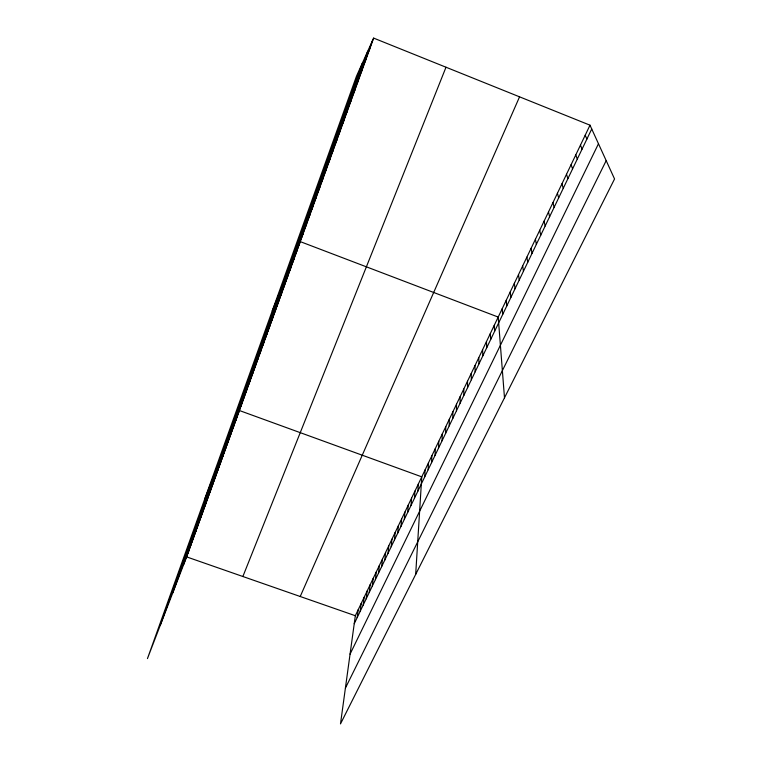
<?xml version="1.0" encoding="UTF-8"?>
<svg xmlns="http://www.w3.org/2000/svg" width="762" height="762" viewBox="0 0 762 762"><rect width="100%" height="100%" fill="white"/><g stroke="black" fill="none" stroke-linecap="round" stroke-linejoin="round"><path stroke-width="1.14" d="M460.124 403.136L460.143 396.64M456.448 410.794L456.505 404.231M452.809 418.386L452.904 411.766M449.189 425.91L449.332 419.233M445.608 433.378L445.789 426.644M442.055 440.779L442.274 433.988M438.531 448.123L438.788 441.274M435.026 455.409L435.331 448.504M431.559 462.629L431.892 455.676M428.12 469.802L428.492 462.791M424.71 476.907L425.12 469.849M415.681 574.396L421.767 476.85L239.382 410.518L204.53 499.548M417.871 491.157L418.348 484.003M414.433 498.3L414.957 491.099M411.032 505.387L411.585 498.138M407.66 512.416L408.251 505.111M404.317 519.389L404.936 512.045M400.993 526.304L401.65 518.912M397.697 533.162L398.383 525.723M394.43 539.972L395.154 532.486M391.192 546.716L391.944 539.191M387.982 553.412L388.763 545.849M384.791 560.06L385.601 552.45M381.629 566.642L382.467 559.003M378.485 573.186L379.362 565.499M375.371 579.672L376.276 571.948M372.285 586.111L373.218 578.348M369.218 592.493L370.18 584.692M366.179 598.827L367.16 590.998M363.16 605.123L364.169 597.246M360.159 611.362L361.207 603.456M357.188 617.553L358.254 609.61M589.998 125.187L355.33 615.725L340.49 723.9L614.553 178.956L589.998 125.187L373.637 38.1L356.492 76.152L147.447 658.597L186.614 556.889L373.637 38.1M160.42 624.897L362.341 63.151M172.717 592.96L367.732 51.206M183.728 564.375L372.428 40.786M188.414 551.374L191.272 543.973M186.061 557.898L188.928 550.459M205.397 504.253L208.15 497.148M202.911 511.15L205.683 503.996M198.006 524.77L203.225 510.797M195.577 531.505L198.387 524.218M193.167 538.182L195.996 530.857M190.786 544.801L193.624 537.439M220.732 461.696L223.38 454.895M218.123 468.935L220.79 462.077M212.969 483.232L215.675 476.279M215.541 476.117L218.218 469.202M210.426 490.299L213.141 483.289M207.902 497.3L210.636 490.252M234.105 424.596L236.658 418.062M231.381 432.14L233.963 425.548M228.686 439.617L231.286 432.978M226.019 447.037L228.629 440.341M223.361 454.4L225.99 447.646M247.717 386.829L250.165 380.6M244.964 394.459L247.44 388.172M242.24 402.031L244.726 395.678M239.535 409.537L242.04 403.127M258.956 355.644L261.309 349.672M256.108 363.541L258.489 357.502M253.289 371.37L255.689 365.265M250.488 379.133L252.917 372.961M267.633 331.565L269.919 325.793M264.719 339.662L267.024 333.823M261.823 347.691L264.157 341.786M276.539 306.848L278.749 301.304M273.548 315.154L275.777 309.534M270.577 323.393L272.834 317.706M242.868 576.51L445.999 67.227M285.683 281.483L287.807 276.168M282.607 290.008L284.769 284.617M279.559 298.466L281.74 292.999M291.913 264.195L293.98 259.051M288.779 272.872L290.884 267.643M272.215 310.963L300.266 241.621L498.205 317.068L504.492 397.802M295.065 255.432L297.113 250.374M304.714 228.676L306.657 223.885M301.466 237.677L303.447 232.791M307.981 219.599L309.896 214.894M314.62 201.187L316.468 196.672M311.287 210.436L313.172 205.826M317.983 191.853L319.802 187.442M324.803 172.926L326.546 168.716M321.373 182.432L323.155 178.118M328.26 163.335L329.965 159.22M331.746 153.648L333.423 149.647M335.27 143.875L336.909 139.979M338.833 133.998L340.423 130.216M342.424 124.035L343.976 120.367M346.043 113.976L347.558 110.423M349.71 103.823L351.177 100.384M353.406 93.574L354.835 90.249M357.13 83.22L358.521 80.02M360.902 72.761L362.245 69.694M300.228 596.513L519.56 96.831M364.703 62.208L366.008 59.265M368.541 51.549L369.799 48.73M354.244 623.697L591.731 128.997M350.063 654.139L598.475 143.751M345.396 688.105L606.19 160.639M186.614 556.889L355.33 615.725M585.206 135.198L586.873 139.113M580.463 145.104L582.063 149.142M575.767 154.924L577.291 159.077M571.119 164.649L572.576 168.907M566.509 174.288L567.89 178.651M561.937 183.833L563.261 188.3M557.413 193.291L558.67 197.863M552.936 202.663L554.126 207.331M548.488 211.95L549.621 216.722M544.087 221.151L545.154 226.019M539.734 230.267L540.734 235.229M535.41 239.297L536.353 244.354M531.124 248.25L532.009 253.394M526.885 257.127L527.714 262.357M522.675 265.919L523.446 271.234M518.503 274.634L519.227 280.035M514.369 283.273L515.036 288.76M510.273 291.836L510.883 297.399M506.216 300.314L506.778 305.972M502.196 308.734L502.701 314.458M494.252 325.336L494.652 331.222M490.328 333.537L490.68 339.49M486.442 341.662L486.747 347.682M482.584 349.71L482.841 355.816M478.765 357.702L478.974 363.874M474.974 365.617L475.145 371.856M471.221 373.475L471.335 379.781M467.497 381.257L467.573 387.629M463.801 388.982L463.829 395.411"/></g></svg>
